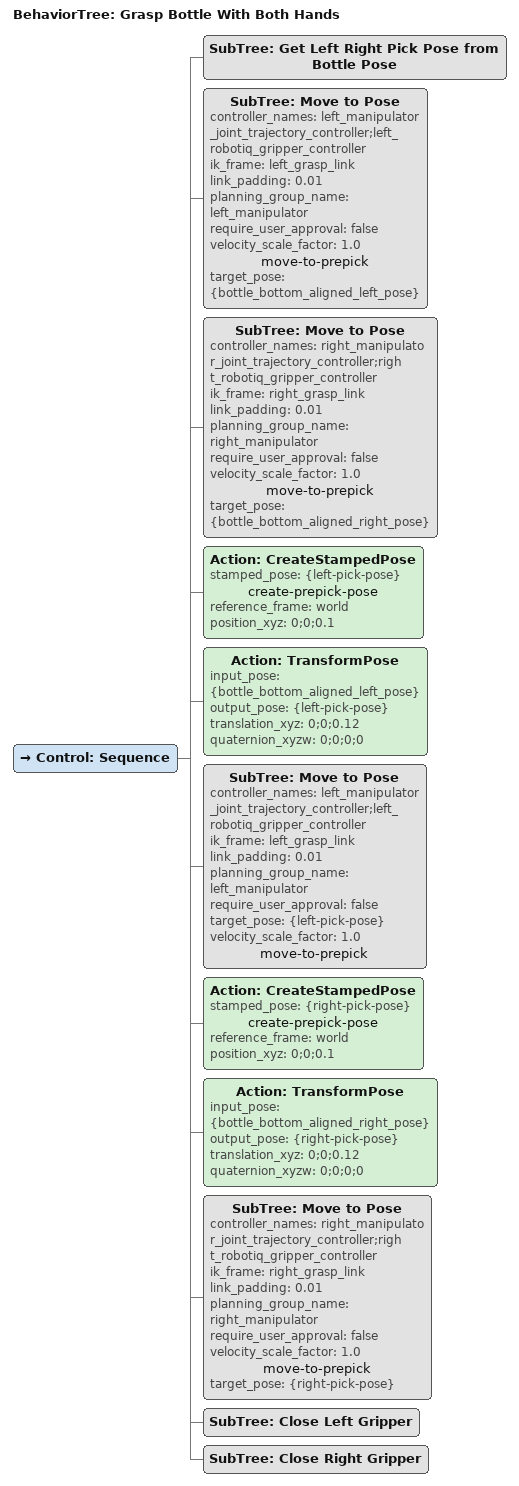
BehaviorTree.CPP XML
<?xml version="1.0" encoding="UTF-8" ?>
<root BTCPP_format="4" main_tree_to_execute="Grasp Bottle With Both Hands">
  <BehaviorTree ID="Grasp Bottle With Both Hands">
    <Control ID="Sequence">
      <SubTree
        ID="Get Left Right Pick Pose from Bottle Pose"
      />
      <SubTree
        ID="Move to Pose"
        controller_names="left_manipulator_joint_trajectory_controller;left_robotiq_gripper_controller"
        ik_frame="left_grasp_link"
        link_padding="0.01"
        planning_group_name="left_manipulator"
        require_user_approval="false"
        velocity_scale_factor="1.0"
        name="move-to-prepick"
        target_pose="{bottle_bottom_aligned_left_pose}"
      />
      <SubTree
        ID="Move to Pose"
        controller_names="right_manipulator_joint_trajectory_controller;right_robotiq_gripper_controller"
        ik_frame="right_grasp_link"
        link_padding="0.01"
        planning_group_name="right_manipulator"
        require_user_approval="false"
        velocity_scale_factor="1.0"
        name="move-to-prepick"
        target_pose="{bottle_bottom_aligned_right_pose}"
      />
      <Action
        ID="CreateStampedPose"
        stamped_pose="{left-pick-pose}"
        name="create-prepick-pose"
        reference_frame="world"
        position_xyz="0;0;0.1"
      />
      <Action
        ID="TransformPose"
        input_pose="{bottle_bottom_aligned_left_pose}"
        output_pose="{left-pick-pose}"
        translation_xyz="0;0;0.12"
        quaternion_xyzw="0;0;0;0"
      />
      <SubTree
        ID="Move to Pose"
        controller_names="left_manipulator_joint_trajectory_controller;left_robotiq_gripper_controller"
        ik_frame="left_grasp_link"
        link_padding="0.01"
        planning_group_name="left_manipulator"
        require_user_approval="false"
        target_pose="{left-pick-pose}"
        velocity_scale_factor="1.0"
        name="move-to-prepick"
      />
      <Action
        ID="CreateStampedPose"
        stamped_pose="{right-pick-pose}"
        name="create-prepick-pose"
        reference_frame="world"
        position_xyz="0;0;0.1"
      />
      <Action
        ID="TransformPose"
        input_pose="{bottle_bottom_aligned_right_pose}"
        output_pose="{right-pick-pose}"
        translation_xyz="0;0;0.12"
        quaternion_xyzw="0;0;0;0"
      />
      <SubTree
        ID="Move to Pose"
        controller_names="right_manipulator_joint_trajectory_controller;right_robotiq_gripper_controller"
        ik_frame="right_grasp_link"
        link_padding="0.01"
        planning_group_name="right_manipulator"
        require_user_approval="false"
        velocity_scale_factor="1.0"
        name="move-to-prepick"
        target_pose="{right-pick-pose}"
      />
      <SubTree ID="Close Left Gripper" />
      <SubTree ID="Close Right Gripper" />
    </Control>
  </BehaviorTree>
</root>
